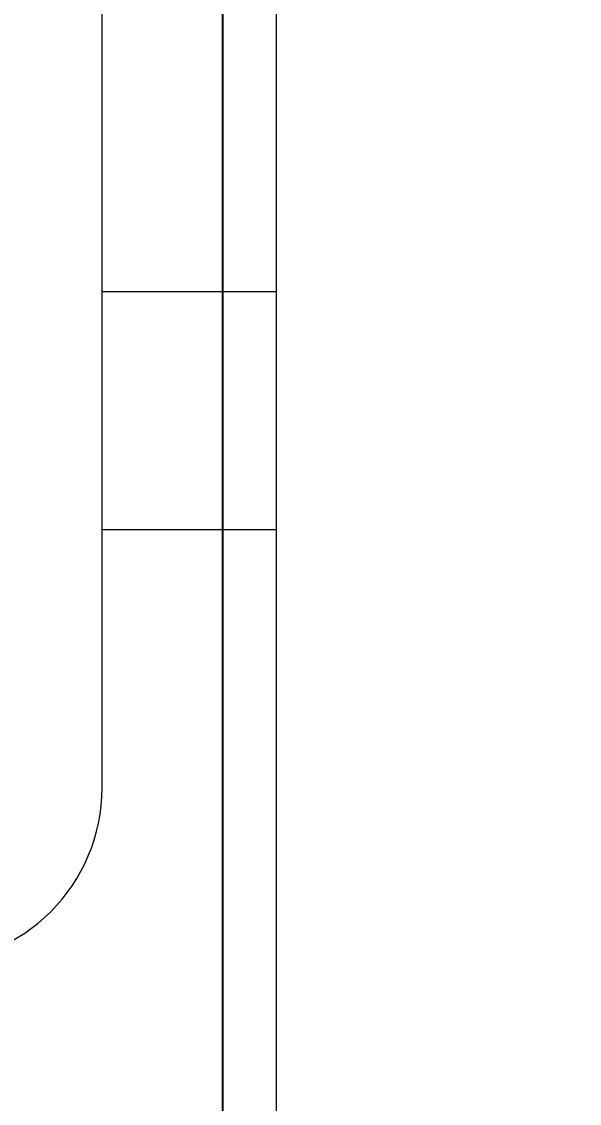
# Model space of a CAD drawing. Extents: x -12260 to 57327, y -29287 to 19916.
# Drawn here: x 10853.5 to 10915.9, y -3206.8 to -3085.7 of the extents above; entities that cross this region are included whole.
import ezdxf
from ezdxf import colors
from ezdxf.entities.mleader import LeaderData, LeaderLine
from ezdxf.math import Vec2, Vec3

# ---------------------------------------------------------------- set-up
doc = ezdxf.new("R2010")
doc.units = 0
doc.header["$LTSCALE"] = 0.25
doc.linetypes.add('DASHDOT', pattern=[25.4, 12.7, -6.35, 0, -6.35])
doc.layers.add('01-First Floor$0$FALSE CEILING', color=251, linetype='Continuous')
for name, color, linetype, lineweight in [('01-First Floor$0$LOADING', 253, 'Continuous', 5), ('01-First Floor$0$NEW Wall', 166, 'Continuous', 5), ('E-LITE-CLNG-CNDT', 6, 'DASHDOT', 35), ('T-DATA-TEXT', 2, 'Continuous', 25)]:
    doc.layers.add(name, color=color, linetype=linetype, lineweight=lineweight)
doc.styles.add('DC_Elc_Romans', font='elc_romans.shx', dxfattribs={"width": 0.7})

# ---------------------------------------------------------------- blocks, each defined once
blk = doc.blocks.new('*X143')
at = {"color": 0}
for p, q in [((5, 3), (5, 3)), ((5, 3), (5, 3)), ((5, 3), (5, 3)), ((5, 3), (5, 3)), ((5, 3), (5, 3)), ((5, 3), (5, 3)), ((5, 3), (5, 3)), ((5, 3), (5, 3)), ((5, 3), (5, 3)), ((5, 3), (5, 3)), ((5, 3), (5, 3)), ((5, 3), (5, 3)), ((5, 3), (5, 3)), ((5, 3), (5, 3)), ((5, 3), (5, 3)), ((5, 3), (5, 3)), ((5, 3), (5, 3)), ((5, 3), (5, 3)), ((5, 3), (5, 3)), ((5, 3), (5, 3)), ((5, 3), (5, 3)), ((5, 3), (5, 3)), ((5, 3), (5, 3)), ((5, 3), (5, 3)), ((5, 3), (5, 3)), ((5, 3), (5, 3)), ((5, 3), (5, 3)), ((5, 3), (5, 3)), ((5, 3), (5, 3)), ((5, 3), (5, 3)), ((5, 3), (5, 3)), ((5, 3), (5, 3)), ((5, 3), (5, 3)), ((5, 3), (5, 3)), ((5, 3), (5, 3)), ((5, 3), (5, 3)), ((5, 3), (5, 3)), ((5, 3), (5, 3)), ((5, 3), (5, 3)), ((5, 3), (5, 3)), ((5, 3), (5, 3)), ((5, 3), (5, 3)), ((5, 3), (5, 3)), ((5, 3), (5, 3)), ((5, 3), (5, 3)), ((5, 3), (5, 3)), ((5, 3), (5, 3)), ((5, 3), (5, 3)), ((5, 3), (5, 3)), ((5, 3), (5, 3)), ((5, 3), (5, 3)), ((5, 3), (5, 3)), ((5, 3), (5, 3)), ((5, 3), (5, 3)), ((5, 3), (5, 3)), ((5, 3), (5, 3)), ((5, 3), (5, 3)), ((5, 3), (5, 3)), ((5, 3), (5, 3)), ((5, 3), (5, 3)), ((5, 3), (5, 3)), ((5, 3), (5, 3)), ((5, 3), (5, 3)), ((5, 3), (5, 3)), ((5, 3), (5, 3)), ((5, 3), (5, 3)), ((6, 3), (5, 3)), ((5, 3), (5, 3)), ((6, 3), (5, 3)), ((5, 3), (5, 3)), ((6, 3), (5, 3)), ((5, 3), (5, 3)), ((6, 3), (5, 3)), ((5, 3), (5, 3)), ((5, 3), (5, 3)), ((5, 3), (5, 3)), ((5, 3), (5, 3)), ((5, 3), (5, 3)), ((5, 3), (5, 3)), ((5, 3), (5, 3)), ((5, 3), (5, 3)), ((5, 3), (5, 3)), ((5, 3), (5, 3)), ((5, 3), (5, 3)), ((5, 3), (5, 3)), ((5, 3), (5, 3)), ((5, 3), (5, 3)), ((5, 3), (5, 3)), ((5, 3), (5, 3)), ((5, 3), (5, 3)), ((5, 3), (5, 3)), ((5, 3), (5, 3)), ((5, 3), (5, 3)), ((5, 3), (5, 3)), ((5, 3), (5, 3)), ((5, 3), (5, 3)), ((6, 3), (6, 3)), ((6, 3), (6, 3)), ((6, 3), (6, 3)), ((6, 3), (6, 3)), ((6, 3), (6, 3)), ((6, 3), (6, 3)), ((6, 3), (6, 3)), ((6, 3), (6, 3)), ((6, 3), (6, 3)), ((6, 3), (6, 3)), ((6, 3), (6, 3)), ((6, 3), (6, 3)), ((6, 3), (6, 3)), ((6, 3), (6, 3)), ((6, 3), (6, 3)), ((6, 3), (6, 3)), ((6, 3), (6, 3)), ((6, 3), (6, 3)), ((6, 3), (6, 3)), ((6, 3), (6, 3)), ((6, 3), (6, 3)), ((6, 3), (6, 3)), ((6, 3), (6, 3)), ((6, 3), (6, 3)), ((6, 3), (6, 3)), ((6, 3), (6, 3)), ((6, 3), (6, 3)), ((6, 3), (6, 3)), ((6, 3), (6, 3)), ((6, 3), (6, 3)), ((6, 3), (6, 3)), ((6, 3), (6, 3)), ((6, 3), (6, 3)), ((6, 3), (6, 3)), ((6, 3), (6, 3)), ((6, 3), (6, 3)), ((6, 3), (6, 3)), ((6, 3), (6, 3)), ((6, 3), (6, 3)), ((6, 3), (6, 3)), ((6, 3), (6, 3)), ((6, 3), (6, 3)), ((6, 3), (6, 3)), ((6, 3), (6, 3)), ((6, 3), (6, 3)), ((6, 3), (6, 3)), ((6, 3), (6, 3)), ((6, 3), (6, 3)), ((6, 3), (6, 3)), ((6, 3), (6, 3)), ((6, 3), (6, 3)), ((6, 3), (6, 3)), ((6, 3), (6, 3)), ((6, 3), (6, 3)), ((6, 3), (6, 3)), ((6, 3), (6, 3)), ((6, 3), (6, 3)), ((6, 3), (6, 3)), ((6, 3), (6, 3)), ((6, 3), (6, 3)), ((6, 3), (6, 3)), ((6, 3), (6, 3)), ((6, 3), (6, 3)), ((6, 3), (6, 3)), ((6, 3), (6, 3)), ((6, 3), (6, 3)), ((6, 3), (6, 3)), ((6, 3), (6, 3)), ((6, 3), (6, 3)), ((6, 3), (6, 3)), ((6, 3), (6, 3)), ((6, 3), (6, 3)), ((6, 3), (6, 3)), ((6, 3), (6, 3)), ((6, 3), (6, 3)), ((6, 3), (6, 3)), ((6, 3), (6, 3)), ((6, 3), (6, 3)), ((6, 3), (6, 3)), ((6, 3), (6, 3)), ((6, 3), (6, 3)), ((6, 3), (6, 3)), ((6, 3), (6, 3)), ((6, 3), (6, 3)), ((6, 3), (6, 3)), ((6, 3), (6, 3)), ((6, 3), (6, 3)), ((6, 3), (6, 3)), ((6, 3), (6, 3)), ((6, 3), (6, 3)), ((6, 3), (6, 3)), ((6, 3), (6, 3)), ((6, 3), (6, 3)), ((6, 3), (6, 3)), ((6, 3), (6, 3)), ((6, 3), (6, 3)), ((6, 3), (6, 3)), ((6, 3), (6, 3)), ((6, 3), (6, 3)), ((6, 3), (6, 3)), ((6, 3), (6, 3)), ((6, 3), (6, 3)), ((6, 3), (6, 3)), ((6, 3), (6, 3)), ((6, 3), (6, 3)), ((6, 3), (6, 3)), ((6, 3), (6, 3)), ((6, 3), (6, 3)), ((6, 3), (6, 3)), ((6, 3), (6, 3)), ((6, 3), (6, 3)), ((6, 3), (6, 3)), ((6, 3), (6, 3)), ((6, 3), (6, 3)), ((6, 3), (6, 3)), ((6, 3), (6, 3)), ((6, 3), (6, 3)), ((6, 3), (6, 3)), ((6, 3), (6, 3)), ((6, 3), (6, 3)), ((6, 3), (6, 3)), ((6, 3), (6, 3)), ((6, 3), (6, 3)), ((6, 3), (6, 3)), ((6, 3), (6, 3)), ((6, 3), (6, 3)), ((6, 3), (6, 3)), ((6, 3), (6, 3)), ((6, 3), (6, 3)), ((6, 3), (6, 3)), ((6, 3), (6, 3)), ((6, 3), (6, 3)), ((6, 3), (6, 3)), ((6, 3), (6, 3)), ((6, 3), (6, 3)), ((6, 3), (6, 3)), ((6, 3), (6, 3)), ((6, 3), (6, 3)), ((6, 3), (6, 3)), ((6, 3), (6, 3)), ((6, 3), (6, 3)), ((6, 3), (6, 3)), ((6, 3), (6, 3)), ((6, 3), (6, 3)), ((6, 3), (6, 3)), ((6, 3), (6, 3)), ((6, 3), (6, 3)), ((6, 3), (6, 3)), ((6, 3), (6, 3)), ((6, 3), (6, 3)), ((6, 3), (6, 3)), ((6, 3), (6, 3)), ((6, 3), (6, 3)), ((6, 3), (6, 3)), ((6, 3), (6, 3)), ((6, 3), (6, 3)), ((6, 3), (6, 3)), ((6, 3), (6, 3)), ((6, 3), (6, 3)), ((6, 3), (6, 3)), ((6, 3), (6, 3)), ((6, 3), (6, 3)), ((6, 3), (6, 3)), ((6, 3), (6, 3)), ((6, 3), (6, 3)), ((6, 3), (6, 3)), ((6, 3), (6, 3)), ((6, 3), (6, 3)), ((6, 3), (6, 3)), ((6, 3), (6, 3)), ((6, 3), (6, 3)), ((6, 3), (6, 3)), ((6, 3), (6, 3)), ((6, 3), (6, 3)), ((6, 3), (6, 3)), ((6, 3), (6, 3)), ((6, 3), (6, 3)), ((6, 3), (6, 3)), ((6, 3), (6, 3)), ((6, 3), (6, 3)), ((6, 3), (6, 3)), ((6, 3), (6, 3)), ((6, 3), (6, 3)), ((6, 3), (6, 3)), ((6, 3), (6, 3)), ((6, 3), (6, 3)), ((6, 3), (6, 3)), ((6, 3), (6, 3)), ((6, 3), (6, 3)), ((6, 3), (6, 3)), ((6, 3), (6, 3)), ((6, 3), (6, 3)), ((6, 3), (6, 3)), ((6, 3), (6, 3)), ((6, 3), (6, 3)), ((6, 3), (6, 3)), ((6, 3), (6, 3)), ((6, 3), (6, 3)), ((6, 3), (6, 3)), ((6, 3), (6, 3)), ((6, 3), (6, 3)), ((6, 3), (6, 3)), ((6, 3), (6, 3)), ((6, 3), (6, 3)), ((6, 3), (5, 3)), ((6, 3), (5, 3)), ((6, 3), (5, 3)), ((6, 3), (5, 3)), ((6, 3), (5, 3)), ((6, 3), (6, 3)), ((6, 3), (6, 3)), ((6, 3), (6, 3)), ((6, 3), (6, 3)), ((6, 3), (6, 3)), ((6, 3), (6, 3)), ((6, 3), (6, 3)), ((6, 3), (6, 3)), ((6, 3), (6, 3)), ((6, 3), (6, 3)), ((6, 3), (6, 3)), ((6, 3), (6, 3)), ((6, 3), (6, 3)), ((6, 3), (6, 3)), ((6, 3), (6, 3)), ((6, 3), (6, 3)), ((6, 3), (6, 3)), ((6, 3), (6, 3)), ((6, 3), (6, 3)), ((6, 3), (6, 3)), ((6, 3), (6, 3)), ((6, 3), (6, 3)), ((6, 3), (6, 3)), ((6, 3), (6, 3)), ((6, 3), (6, 3)), ((6, 3), (6, 3)), ((6, 3), (6, 3)), ((6, 3), (6, 3)), ((6, 3), (6, 3)), ((6, 3), (6, 3)), ((6, 3), (6, 3)), ((6, 3), (6, 3)), ((6, 3), (6, 3)), ((6, 3), (6, 3)), ((6, 3), (6, 3)), ((6, 3), (6, 3)), ((6, 3), (6, 3)), ((6, 3), (6, 3)), ((6, 3), (6, 3)), ((6, 3), (6, 3)), ((6, 3), (6, 3)), ((6, 3), (6, 3)), ((6, 3), (6, 3)), ((6, 3), (6, 3)), ((6, 3), (6, 3)), ((6, 3), (6, 3)), ((6, 3), (6, 3)), ((6, 3), (6, 3)), ((6, 3), (6, 3)), ((6, 3), (6, 3)), ((6, 3), (6, 3)), ((6, 3), (6, 3)), ((6, 3), (6, 3)), ((6, 3), (6, 3)), ((6, 3), (6, 3)), ((6, 3), (6, 3)), ((6, 3), (6, 3)), ((6, 3), (6, 3)), ((6, 3), (6, 3)), ((6, 3), (6, 3)), ((6, 3), (6, 3)), ((6, 3), (6, 3)), ((6, 3), (6, 3)), ((6, 3), (6, 3)), ((6, 3), (6, 3)), ((6, 3), (6, 3)), ((6, 3), (6, 3)), ((6, 3), (6, 3)), ((6, 3), (6, 3)), ((6, 3), (6, 3)), ((6, 3), (6, 3)), ((6, 3), (6, 3)), ((6, 3), (6, 3)), ((6, 3), (6, 3)), ((6, 3), (6, 3)), ((6, 3), (6, 3)), ((6, 3), (6, 3)), ((6, 3), (6, 3)), ((6, 3), (6, 3)), ((6, 3), (6, 3)), ((6, 3), (6, 3)), ((6, 3), (6, 3)), ((6, 3), (6, 3)), ((6, 3), (6, 3)), ((6, 3), (6, 3)), ((6, 3), (6, 3)), ((6, 3), (6, 3)), ((6, 3), (6, 3)), ((6, 3), (6, 3)), ((6, 3), (6, 3)), ((6, 3), (6, 3)), ((6, 3), (6, 3)), ((6, 3), (6, 3)), ((6, 3), (6, 3)), ((6, 3), (6, 3)), ((6, 3), (6, 3)), ((6, 3), (6, 3)), ((6, 3), (6, 3)), ((6, 3), (6, 3)), ((6, 3), (6, 3)), ((6, 3), (6, 3)), ((6, 3), (6, 3)), ((6, 3), (6, 3)), ((6, 3), (6, 3)), ((6, 3), (6, 3)), ((6, 3), (6, 3)), ((6, 3), (6, 3)), ((6, 3), (6, 3)), ((6, 3), (6, 3)), ((6, 3), (6, 3)), ((6, 3), (6, 3)), ((6, 3), (6, 3)), ((6, 3), (6, 3)), ((6, 3), (6, 3)), ((6, 3), (6, 3)), ((6, 3), (6, 3)), ((6, 3), (6, 3)), ((6, 3), (6, 3)), ((6, 3), (6, 3)), ((6, 3), (6, 3)), ((6, 3), (6, 3)), ((6, 3), (6, 3)), ((6, 3), (6, 3)), ((6, 3), (6, 3)), ((6, 3), (6, 3)), ((6, 3), (6, 3)), ((6, 3), (6, 3)), ((6, 3), (6, 3)), ((6, 3), (6, 3)), ((6, 3), (6, 3)), ((6, 3), (6, 3)), ((6, 3), (6, 3)), ((6, 3), (6, 3)), ((6, 3), (6, 3)), ((6, 3), (6, 3)), ((6, 3), (6, 3)), ((6, 3), (6, 3)), ((6, 3), (6, 3)), ((6, 3), (6, 3)), ((6, 3), (6, 3)), ((6, 3), (6, 3)), ((6, 3), (6, 3)), ((6, 3), (6, 3)), ((6, 3), (6, 3)), ((6, 3), (6, 3)), ((6, 3), (6, 3)), ((6, 3), (6, 3)), ((6, 3), (6, 3)), ((6, 3), (6, 3)), ((6, 3), (6, 3)), ((6, 3), (6, 3)), ((6, 3), (6, 3)), ((6, 3), (6, 3)), ((6, 3), (6, 3)), ((6, 3), (6, 3)), ((6, 3), (6, 3)), ((6, 3), (6, 3)), ((6, 3), (6, 3)), ((6, 3), (6, 3)), ((6, 3), (6, 3)), ((6, 3), (6, 3)), ((6, 3), (6, 3)), ((6, 3), (6, 3)), ((6, 3), (6, 3)), ((6, 3), (6, 3)), ((6, 3), (6, 3)), ((6, 3), (6, 3)), ((6, 3), (6, 3)), ((6, 3), (6, 3)), ((6, 3), (6, 3)), ((6, 3), (6, 3)), ((6, 3), (6, 3)), ((6, 3), (6, 3)), ((6, 3), (6, 3)), ((6, 3), (6, 3)), ((6, 3), (6, 3)), ((6, 3), (6, 3)), ((6, 3), (6, 3)), ((6, 3), (6, 3)), ((6, 3), (6, 3)), ((6, 3), (6, 3)), ((6, 3), (6, 3)), ((6, 3), (6, 3)), ((6, 3), (6, 3)), ((6, 3), (6, 3)), ((6, 3), (6, 3)), ((6, 3), (6, 3)), ((6, 3), (6, 3)), ((6, 3), (6, 3)), ((6, 3), (6, 3)), ((6, 3), (6, 3)), ((6, 3), (6, 3)), ((6, 3), (6, 3)), ((6, 3), (6, 3)), ((6, 3), (6, 3)), ((6, 3), (6, 3)), ((6, 3), (6, 3)), ((6, 3), (6, 3)), ((6, 3), (6, 3)), ((6, 3), (6, 3)), ((6, 3), (6, 3)), ((6, 3), (6, 3)), ((6, 3), (6, 3)), ((6, 3), (6, 3)), ((6, 3), (6, 3)), ((6, 3), (6, 3)), ((6, 3), (6, 3)), ((6, 3), (6, 3)), ((6, 3), (6, 3)), ((6, 3), (6, 3)), ((6, 3), (6, 3)), ((6, 3), (6, 3)), ((6, 3), (6, 3)), ((6, 3), (6, 3)), ((6, 3), (6, 3)), ((6, 3), (6, 3)), ((6, 3), (6, 3)), ((6, 3), (6, 3)), ((6, 3), (6, 3)), ((6, 3), (6, 3)), ((6, 3), (6, 3)), ((6, 3), (6, 3)), ((6, 3), (6, 3)), ((6, 3), (6, 3)), ((6, 3), (6, 3)), ((6, 3), (6, 3)), ((6, 3), (6, 3)), ((6, 3), (6, 3)), ((6, 3), (6, 3)), ((6, 3), (6, 3)), ((6, 3), (6, 3)), ((6, 3), (6, 3)), ((6, 3), (6, 3)), ((6, 3), (6, 3)), ((6, 3), (6, 3)), ((6, 3), (6, 3)), ((6, 3), (6, 3)), ((6, 3), (6, 3)), ((6, 3), (6, 3)), ((6, 3), (6, 3)), ((6, 3), (6, 3)), ((6, 3), (6, 3)), ((6, 3), (6, 3)), ((6, 3), (6, 3)), ((6, 3), (6, 3)), ((6, 3), (6, 3)), ((6, 3), (6, 3)), ((6, 3), (6, 3)), ((6, 3), (6, 3)), ((6, 3), (6, 3)), ((6, 3), (6, 3)), ((6, 3), (6, 3)), ((6, 3), (6, 3)), ((6, 3), (6, 3)), ((6, 3), (6, 3)), ((6, 3), (6, 3)), ((6, 3), (6, 3)), ((6, 3), (6, 3)), ((6, 3), (6, 3)), ((6, 3), (6, 3)), ((6, 3), (6, 3)), ((6, 3), (6, 3)), ((6, 3), (6, 3)), ((6, 3), (6, 3)), ((6, 3), (6, 3)), ((6, 3), (6, 3)), ((6, 3), (6, 3)), ((6, 3), (6, 3)), ((6, 3), (6, 3)), ((6, 3), (6, 3)), ((6, 3), (6, 3)), ((6, 3), (6, 3)), ((6, 3), (6, 3)), ((6, 3), (6, 3)), ((6, 3), (6, 3)), ((6, 3), (6, 3)), ((6, 3), (6, 3)), ((6, 3), (6, 3)), ((6, 3), (6, 3)), ((6, 3), (6, 3)), ((6, 3), (6, 3)), ((6, 3), (6, 3)), ((6, 3), (6, 3)), ((6, 3), (6, 3)), ((6, 3), (6, 3)), ((6, 3), (6, 3)), ((6, 3), (6, 3)), ((6, 3), (6, 3)), ((6, 3), (6, 3)), ((6, 3), (6, 3)), ((6, 3), (6, 3)), ((6, 3), (6, 3)), ((6, 3), (6, 3)), ((6, 3), (6, 3)), ((6, 3), (6, 3)), ((6, 3), (6, 3)), ((6, 3), (6, 3)), ((6, 3), (6, 3)), ((6, 3), (6, 3)), ((6, 3), (6, 3)), ((6, 3), (6, 3)), ((6, 3), (6, 3)), ((6, 3), (6, 3)), ((6, 3), (6, 3)), ((6, 3), (6, 3)), ((6, 3), (6, 3)), ((6, 3), (6, 3)), ((6, 3), (6, 3)), ((6, 3), (6, 3)), ((6, 3), (6, 3)), ((6, 3), (6, 3)), ((6, 3), (6, 3)), ((6, 3), (6, 3)), ((6, 3), (6, 3)), ((6, 3), (6, 3)), ((6, 3), (6, 3)), ((6, 3), (6, 3))]:
    blk.add_line(p, q, dxfattribs=at)
blk = doc.blocks.new('*X144')
at = {"color": 0}
for p, q in [((13, 1), (13, 1)), ((13, 1), (13, 1)), ((13, 1), (13, 1)), ((13, 1), (13, 1)), ((13, 1), (13, 1)), ((13, 1), (13, 1)), ((13, 1), (13, 1)), ((13, 1), (13, 1)), ((13, 1), (13, 1)), ((13, 1), (13, 1)), ((13, 1), (13, 1)), ((13, 1), (13, 1)), ((13, 1), (13, 1)), ((13, 1), (13, 1)), ((13, 1), (13, 1)), ((13, 1), (14, 1)), ((13, 1), (14, 1)), ((13, 1), (14, 1)), ((13, 1), (13, 1)), ((13, 1), (13, 1)), ((13, 1), (13, 1)), ((13, 1), (13, 1)), ((13, 1), (13, 1)), ((13, 1), (13, 1)), ((13, 1), (13, 1)), ((13, 1), (13, 1)), ((13, 1), (13, 1)), ((13, 1), (13, 1)), ((13, 1), (13, 1)), ((13, 1), (13, 1)), ((13, 1), (13, 1)), ((13, 1), (13, 1)), ((13, 1), (13, 1)), ((13, 1), (13, 1)), ((13, 1), (13, 1)), ((13, 1), (13, 1)), ((13, 1), (13, 1)), ((13, 1), (13, 1)), ((13, 1), (13, 1)), ((13, 1), (13, 1)), ((13, 1), (13, 1)), ((13, 1), (13, 1)), ((13, 1), (13, 1)), ((13, 1), (13, 1)), ((13, 1), (13, 1)), ((13, 1), (13, 1)), ((13, 1), (13, 1)), ((13, 1), (13, 1)), ((13, 1), (13, 1)), ((13, 1), (13, 1)), ((13, 1), (13, 1)), ((13, 1), (13, 1)), ((13, 1), (13, 1)), ((13, 1), (13, 1)), ((13, 1), (13, 1)), ((13, 1), (13, 1)), ((13, 1), (13, 1)), ((13, 1), (13, 1)), ((13, 1), (13, 1)), ((13, 1), (13, 1)), ((13, 1), (13, 1)), ((13, 1), (13, 1)), ((13, 1), (13, 1)), ((13, 1), (13, 1)), ((13, 1), (13, 1)), ((13, 1), (13, 1)), ((13, 1), (13, 1)), ((13, 1), (13, 1)), ((13, 1), (13, 1)), ((13, 1), (13, 1)), ((13, 1), (13, 1)), ((13, 1), (13, 1)), ((13, 1), (13, 1)), ((13, 1), (13, 1)), ((13, 1), (13, 1)), ((13, 1), (13, 1)), ((13, 1), (13, 1)), ((13, 1), (13, 1)), ((13, 1), (13, 1)), ((13, 1), (13, 1)), ((13, 1), (13, 1)), ((13, 1), (13, 1)), ((13, 1), (13, 1)), ((13, 1), (13, 1)), ((13, 1), (13, 1)), ((13, 1), (13, 1)), ((13, 1), (13, 1)), ((13, 1), (13, 1)), ((13, 1), (13, 1)), ((13, 1), (13, 1)), ((13, 1), (13, 1)), ((13, 1), (13, 1)), ((13, 1), (13, 1)), ((13, 1), (13, 1)), ((13, 1), (13, 1)), ((13, 1), (13, 1)), ((13, 1), (13, 1)), ((13, 1), (13, 1)), ((13, 1), (13, 1)), ((13, 1), (13, 1)), ((13, 1), (13, 1)), ((13, 1), (13, 1)), ((13, 1), (13, 1)), ((13, 1), (13, 1)), ((13, 1), (13, 1)), ((13, 1), (13, 1)), ((13, 1), (13, 1)), ((13, 1), (13, 1)), ((13, 1), (13, 1)), ((13, 1), (13, 1)), ((13, 1), (13, 1)), ((13, 1), (13, 1)), ((13, 1), (13, 1)), ((13, 1), (13, 1)), ((13, 1), (13, 1)), ((13, 1), (13, 1)), ((13, 1), (13, 1)), ((13, 1), (13, 1)), ((13, 1), (13, 1)), ((13, 1), (13, 1)), ((13, 1), (13, 1)), ((13, 1), (13, 1)), ((13, 1), (13, 1)), ((13, 1), (14, 1)), ((13, 0), (13, 0)), ((13, 0), (13, 0)), ((13, 0), (13, 0)), ((13, 0), (13, 0)), ((13, 0), (13, 0)), ((13, 0), (13, 0)), ((13, 0), (13, 0)), ((13, 0), (13, 0)), ((13, 0), (13, 0)), ((13, 0), (13, 0)), ((13, 0), (13, 0)), ((13, 0), (13, 0)), ((13, 0), (13, 0)), ((13, 0), (13, 0)), ((13, 0), (13, 0)), ((13, 0), (13, 0)), ((13, 0), (13, 0)), ((13, 0), (13, 0)), ((13, 0), (13, 0)), ((13, 0), (13, 0)), ((13, 0), (13, 0)), ((13, 0), (13, 0)), ((13, 0), (13, 0)), ((13, 0), (13, 0)), ((13, 0), (13, 0)), ((13, 0), (13, 0)), ((13, 0), (13, 0)), ((13, 0), (13, 0)), ((13, 0), (13, 0)), ((13, 0), (13, 0)), ((13, 0), (13, 0)), ((13, 0), (13, 0)), ((13, 0), (13, 0)), ((13, 0), (13, 0)), ((13, 0), (13, 0)), ((13, 0), (13, 0)), ((13, 0), (13, 0)), ((13, 0), (13, 0)), ((13, 0), (13, 0)), ((13, 0), (13, 0)), ((13, 0), (13, 0)), ((13, 0), (13, 0)), ((13, 0), (13, 0)), ((13, 0), (13, 0)), ((13, 0), (13, 0)), ((13, 0), (13, 0)), ((13, 0), (13, 0)), ((13, 0), (13, 0)), ((13, 0), (14, 0)), ((13, 0), (14, 0)), ((13, 0), (13, 0)), ((13, 0), (14, 0)), ((14, 1), (14, 1)), ((14, 1), (14, 1)), ((14, 1), (14, 1)), ((14, 1), (14, 1)), ((14, 1), (14, 1)), ((14, 1), (14, 1)), ((14, 1), (14, 1)), ((14, 1), (14, 1)), ((14, 1), (14, 1)), ((14, 1), (14, 1)), ((14, 1), (14, 1)), ((14, 1), (14, 1)), ((14, 1), (14, 1)), ((14, 1), (14, 1)), ((14, 1), (14, 1)), ((14, 1), (14, 1)), ((14, 1), (14, 1)), ((14, 1), (14, 1)), ((14, 1), (14, 1)), ((14, 1), (14, 1)), ((14, 1), (14, 1)), ((14, 1), (14, 1)), ((14, 1), (14, 1)), ((14, 1), (14, 1)), ((14, 1), (14, 1)), ((14, 1), (14, 1)), ((14, 1), (14, 1)), ((14, 1), (14, 1)), ((14, 1), (14, 1)), ((14, 1), (14, 1)), ((14, 1), (14, 1)), ((14, 1), (14, 1)), ((14, 1), (14, 1)), ((14, 1), (14, 1)), ((14, 1), (14, 1)), ((14, 1), (14, 1)), ((14, 1), (14, 1)), ((14, 1), (14, 1)), ((14, 1), (14, 1)), ((14, 1), (14, 1)), ((14, 1), (14, 1)), ((14, 1), (14, 1)), ((14, 1), (14, 1)), ((14, 1), (14, 1)), ((14, 1), (14, 1)), ((14, 1), (14, 1)), ((14, 1), (14, 1)), ((14, 1), (14, 1)), ((14, 1), (14, 1)), ((14, 1), (14, 1)), ((14, 1), (14, 1)), ((14, 1), (14, 1)), ((14, 1), (14, 1)), ((14, 1), (14, 1)), ((14, 1), (14, 1)), ((14, 1), (14, 1)), ((14, 1), (14, 1)), ((14, 1), (14, 1)), ((14, 1), (14, 1)), ((14, 1), (14, 1)), ((14, 1), (14, 1)), ((14, 1), (14, 1)), ((14, 1), (14, 1)), ((14, 1), (14, 1)), ((14, 1), (14, 1)), ((14, 1), (14, 1)), ((14, 1), (14, 1)), ((14, 1), (14, 1)), ((14, 1), (14, 1)), ((14, 1), (14, 1)), ((14, 1), (14, 1)), ((14, 1), (14, 1)), ((14, 1), (14, 1)), ((14, 1), (14, 1)), ((14, 1), (14, 1)), ((14, 1), (14, 1)), ((14, 1), (14, 1)), ((14, 1), (14, 1)), ((14, 1), (14, 1)), ((14, 1), (14, 1)), ((14, 1), (14, 1)), ((14, 1), (14, 1)), ((14, 1), (14, 1)), ((14, 1), (14, 1)), ((14, 1), (14, 1)), ((14, 1), (14, 1)), ((14, 1), (14, 1)), ((14, 1), (14, 1)), ((14, 1), (14, 1)), ((14, 1), (14, 1)), ((14, 1), (14, 1)), ((14, 1), (14, 1)), ((14, 1), (14, 1)), ((14, 1), (14, 1)), ((14, 0), (14, 0)), ((14, 0), (14, 0)), ((14, 0), (14, 0)), ((14, 0), (14, 0)), ((14, 0), (14, 0)), ((14, 0), (14, 0)), ((14, 0), (14, 0)), ((14, 0), (14, 0)), ((14, 0), (14, 0)), ((14, 0), (14, 0)), ((14, 0), (14, 0)), ((14, 0), (14, 0)), ((14, 0), (14, 0)), ((14, 0), (14, 0)), ((14, 0), (14, 0)), ((14, 0), (14, 0)), ((14, 0), (14, 0)), ((14, 0), (14, 0)), ((14, 0), (14, 0)), ((14, 0), (14, 0)), ((14, 0), (14, 0)), ((14, 0), (14, 0)), ((14, 0), (14, 0)), ((14, 0), (14, 0)), ((14, 0), (14, 0)), ((14, 0), (14, 0)), ((14, 0), (14, 0)), ((14, 0), (14, 0)), ((14, 0), (14, 0)), ((14, 0), (14, 0)), ((14, 0), (14, 0)), ((14, 0), (14, 0)), ((14, 0), (14, 0)), ((14, 0), (14, 0)), ((14, 0), (14, 0)), ((14, 0), (14, 0)), ((14, 0), (14, 0)), ((14, 0), (14, 0)), ((14, 0), (14, 0)), ((14, 0), (14, 0)), ((14, 0), (14, 0)), ((14, 0), (14, 0)), ((14, 0), (14, 0)), ((14, 0), (14, 0)), ((14, 0), (14, 0)), ((14, 0), (14, 0)), ((14, 0), (14, 0)), ((14, 0), (14, 0)), ((13, 0), (13, 0)), ((13, 0), (14, 0)), ((13, 0), (13, 0)), ((13, 0), (14, 0)), ((13, 0), (13, 0)), ((13, 0), (14, 0)), ((13, 0), (13, 0)), ((13, 0), (13, 0)), ((13, 0), (13, 0)), ((13, 0), (13, 0)), ((13, 0), (14, 0)), ((13, 0), (13, 0)), ((13, 0), (14, 0)), ((13, 0), (13, 0)), ((13, 0), (14, 0)), ((13, 0), (13, 0)), ((13, 0), (14, 0)), ((13, 0), (13, 0)), ((13, 0), (14, 0)), ((13, 0), (13, 0)), ((13, 0), (14, 0)), ((13, 0), (13, 0)), ((13, 0), (14, 0)), ((13, 0), (13, 0)), ((13, 0), (13, 0)), ((13, 0), (13, 0)), ((13, 0), (14, 0)), ((13, 0), (13, 0)), ((13, 0), (14, 0)), ((13, 0), (13, 0)), ((13, 0), (14, 0)), ((13, 0), (13, 0)), ((13, 0), (14, 0)), ((13, 0), (13, 0)), ((13, 0), (13, 0)), ((13, 0), (13, 0)), ((13, 0), (13, 0)), ((13, 0), (13, 0)), ((13, 0), (13, 0)), ((13, 0), (13, 0)), ((13, 0), (13, 0)), ((13, 0), (13, 0)), ((13, 0), (13, 0)), ((13, 0), (13, 0)), ((13, 0), (13, 0)), ((13, 0), (13, 0)), ((13, 0), (13, 0)), ((13, 0), (13, 0)), ((13, 0), (13, 0)), ((13, 0), (13, 0)), ((13, 0), (13, 0)), ((13, 0), (13, 0)), ((13, 0), (13, 0)), ((13, 0), (13, 0)), ((13, 0), (13, 0)), ((13, 0), (13, 0)), ((13, 0), (13, 0)), ((13, 0), (13, 0)), ((13, 0), (13, 0)), ((13, 0), (13, 0)), ((13, 0), (13, 0)), ((13, 0), (13, 0)), ((13, 0), (13, 0)), ((13, 0), (13, 0)), ((13, -1), (13, -1)), ((13, -1), (13, -1)), ((13, -1), (13, -1)), ((13, -1), (13, -1)), ((13, -1), (13, -1)), ((13, -1), (14, -1)), ((13, -1), (13, -1)), ((14, 0), (14, 0)), ((14, 0), (14, 0)), ((14, 0), (14, 0)), ((14, 0), (14, 0)), ((14, 0), (14, 0)), ((14, 0), (14, 0)), ((14, 0), (14, 0)), ((14, 0), (14, 0)), ((14, 0), (14, 0)), ((14, 0), (14, 0)), ((14, 0), (14, 0)), ((14, 0), (14, 0)), ((14, 0), (14, 0)), ((14, 0), (14, 0)), ((14, 0), (14, 0)), ((13, 0), (14, 0)), ((14, 0), (14, 0)), ((14, 0), (14, 0)), ((14, 0), (14, 0)), ((14, 0), (14, 0)), ((14, 0), (14, 0)), ((14, 0), (14, 0)), ((14, 0), (14, 0)), ((14, 0), (14, 0)), ((14, 0), (14, 0)), ((14, 0), (14, 0)), ((14, 0), (14, 0)), ((14, 0), (14, 0)), ((14, 0), (14, 0)), ((14, 0), (14, 0)), ((14, 0), (14, 0)), ((14, 0), (14, 0)), ((14, 0), (14, 0)), ((14, 0), (14, 0)), ((14, 0), (14, 0)), ((14, 0), (14, 0)), ((14, 0), (14, 0)), ((14, 0), (14, 0)), ((14, 0), (14, 0)), ((14, 0), (14, 0)), ((14, 0), (14, 0)), ((14, 0), (14, 0)), ((14, 0), (14, 0)), ((14, 0), (14, 0)), ((14, 0), (14, 0)), ((14, 0), (14, 0)), ((14, 0), (14, 0)), ((14, 0), (14, 0)), ((14, 0), (14, 0)), ((14, 0), (14, 0)), ((14, -1), (14, -1)), ((14, -1), (14, -1)), ((14, -1), (14, -1)), ((14, -1), (14, -1)), ((14, -1), (14, -1))]:
    blk.add_line(p, q, dxfattribs=at)
blk = doc.blocks.new('01-First Floor$0$GF21018-P')
at = {"color": 0}
for p, q in [((0.22049, 0.47563), (0.22049, 0.0675)), ((0.24001, 0.32259), (0.24001, 0.14)), ((0.22049, 0.29372), (0.24001, 0.29372)), ((0.22049, 0.26708), (0.24001, 0.26708))]:
    blk.add_line(p, q, dxfattribs=at)
for points in [[(0.24001, 0.29372), (0.24001, 0.29372), (0.24001, 0.29372), (0.24001, 0.29372), (0.24001, 0.29372), (0.24001, 0.29372), (0.24001, 0.29372), (0.24001, 0.29372), (0.24001, 0.29372), (0.24001, 0.29372), (0.24001, 0.29372), (0.24001, 0.29372), (0.24001, 0.29372), (0.24001, 0.29372), (0.24001, 0.29372), (0.24001, 0.29372), (0.24001, 0.29372), (0.24001, 0.29372), (0.24001, 0.29372), (0.24001, 0.29372), (0.24001, 0.29372), (0.24001, 0.29372), (0.24001, 0.29372), (0.24001, 0.29372), (0.24001, 0.29372), (0.24001, 0.29372), (0.24001, 0.29372), (0.24001, 0.29372), (0.24001, 0.29372), (0.24001, 0.29372), (0.24001, 0.29372), (0.24001, 0.29372), (0.24001, 0.29372), (0.24001, 0.29372), (0.24001, 0.29372), (0.24001, 0.29372), (0.24001, 0.29372), (0.24001, 0.29372), (0.24001, 0.29372), (0.24001, 0.29372), (0.24001, 0.29372), (0.24001, 0.29372), (0.24001, 0.29372), (0.24001, 0.29372), (0.24001, 0.29372), (0.24001, 0.29372), (0.24001, 0.29372), (0.24001, 0.29372), (0.24001, 0.29372), (0.24001, 0.29372), (0.24001, 0.29372), (0.24001, 0.29372), (0.24001, 0.29372), (0.24001, 0.29372), (0.24001, 0.29372), (0.24001, 0.29372), (0.24001, 0.29372), (0.24001, 0.29372), (0.24001, 0.29372), (0.24001, 0.29372), (0.24001, 0.29372), (0.24001, 0.29372), (0.24001, 0.29372), (0.24001, 0.29372), (0.24001, 0.29372), (0.24001, 0.29372), (0.24001, 0.29372), (0.24001, 0.29372), (0.24001, 0.29372), (0.24001, 0.29372), (0.24001, 0.29372), (0.24001, 0.29372), (0.24001, 0.29372), (0.24001, 0.29372), (0.24001, 0.29372), (0.24001, 0.29372), (0.24001, 0.29372), (0.24001, 0.29372), (0.24001, 0.29372), (0.24001, 0.29372), (0.24001, 0.29372), (0.24001, 0.29372), (0.24001, 0.29372), (0.24001, 0.29372), (0.24001, 0.29372), (0.24001, 0.29372), (0.24001, 0.29372), (0.24001, 0.29372), (0.24001, 0.29372), (0.24001, 0.29372), (0.24001, 0.29372), (0.24001, 0.29372), (0.24001, 0.29372), (0.24001, 0.29372), (0.24001, 0.29372), (0.24001, 0.29372), (0.24001, 0.29372), (0.24001, 0.29372), (0.24001, 0.29372), (0.24001, 0.29372), (0.24001, 0.29372), (0.24001, 0.29372), (0.24001, 0.29372), (0.24001, 0.29372), (0.24001, 0.29372), (0.24001, 0.29372), (0.24001, 0.29372), (0.24001, 0.29372), (0.24001, 0.29372), (0.24001, 0.29372), (0.24001, 0.29372), (0.24001, 0.29372), (0.24001, 0.29372), (0.24001, 0.29372), (0.24001, 0.29372), (0.24001, 0.29372), (0.24001, 0.29372), (0.24001, 0.29372), (0.24001, 0.29372), (0.24001, 0.29372), (0.24001, 0.29372), (0.24001, 0.29372), (0.24001, 0.29372), (0.24001, 0.29372), (0.24001, 0.29372), (0.24001, 0.29372), (0.24001, 0.29372), (0.24001, 0.29372), (0.24001, 0.29372), (0.24001, 0.29372), (0.24001, 0.29372), (0.24001, 0.29372), (0.24001, 0.29372), (0.24001, 0.29372), (0.24001, 0.29372), (0.24001, 0.29372), (0.24001, 0.29372), (0.24001, 0.29372), (0.24001, 0.29372), (0.24001, 0.29372), (0.24001, 0.29372), (0.24001, 0.29372), (0.24001, 0.29372), (0.24001, 0.29372), (0.24001, 0.29372), (0.24001, 0.29372), (0.24001, 0.29372), (0.24001, 0.29372), (0.24001, 0.29372), (0.24001, 0.29372), (0.24001, 0.29372), (0.24001, 0.29372), (0.24001, 0.29372), (0.24001, 0.29372), (0.24001, 0.29372), (0.24001, 0.29372), (0.24001, 0.29372), (0.24001, 0.29372), (0.24001, 0.29372), (0.24001, 0.29372), (0.24001, 0.29372), (0.24001, 0.29372), (0.24001, 0.29372), (0.24001, 0.29372), (0.24001, 0.29372), (0.24001, 0.29372), (0.24001, 0.29372), (0.24001, 0.29372), (0.24001, 0.29372), (0.24001, 0.29372), (0.24001, 0.29372), (0.24001, 0.29372), (0.24001, 0.29372), (0.24001, 0.29372), (0.24001, 0.29372), (0.24001, 0.29372), (0.24001, 0.29372), (0.24001, 0.29372), (0.24001, 0.29372), (0.24001, 0.29372), (0.24001, 0.29372), (0.24001, 0.29372), (0.24001, 0.29372), (0.24001, 0.29372), (0.24001, 0.29372), (0.24001, 0.29372), (0.24001, 0.29372), (0.24001, 0.29372), (0.24001, 0.29372), (0.24001, 0.29372), (0.24001, 0.29372), (0.24001, 0.29372), (0.24001, 0.29372), (0.24001, 0.29372), (0.24001, 0.29372), (0.24001, 0.29372), (0.24001, 0.29372), (0.24001, 0.29372), (0.24001, 0.29372), (0.24001, 0.29372), (0.24001, 0.29372), (0.24001, 0.29372), (0.24001, 0.29372), (0.24001, 0.29372), (0.24001, 0.29372), (0.24001, 0.29372), (0.24001, 0.29372), (0.24001, 0.29372), (0.24001, 0.29372), (0.24001, 0.29372), (0.24001, 0.29372), (0.24001, 0.29372), (0.24001, 0.29372), (0.24001, 0.29372), (0.24001, 0.29372), (0.24001, 0.29372), (0.24001, 0.29372), (0.24001, 0.29372), (0.24001, 0.29372), (0.24001, 0.29372), (0.24001, 0.29372), (0.24001, 0.29372), (0.24001, 0.29372), (0.24001, 0.29372), (0.24001, 0.29372), (0.24001, 0.29372), (0.24001, 0.29372), (0.24001, 0.29372), (0.24001, 0.29372), (0.24001, 0.29372), (0.24001, 0.29372), (0.24001, 0.29372), (0.24001, 0.29372), (0.24001, 0.29372), (0.24001, 0.29372), (0.24001, 0.29372), (0.24001, 0.29372), (0.24001, 0.29372), (0.24001, 0.29372), (0.24001, 0.29372), (0.24001, 0.29372), (0.24001, 0.29372), (0.24001, 0.29372), (0.24001, 0.29372), (0.24001, 0.29372), (0.24001, 0.29372), (0.24001, 0.29372), (0.24001, 0.29372), (0.24001, 0.29372), (0.24001, 0.29372), (0.24001, 0.29372), (0.24001, 0.29372), (0.24001, 0.29372), (0.24001, 0.29372), (0.24001, 0.29372), (0.24001, 0.29372), (0.24001, 0.29372), (0.24001, 0.29372), (0.24001, 0.29372), (0.24001, 0.29372), (0.24001, 0.29372), (0.24001, 0.29372), (0.24001, 0.29372), (0.24001, 0.29372), (0.24001, 0.29372), (0.24001, 0.29372), (0.24001, 0.29372), (0.24001, 0.29372), (0.24001, 0.29372), (0.24001, 0.29372), (0.24001, 0.29372), (0.24001, 0.29372), (0.24001, 0.29372), (0.24001, 0.29372), (0.24001, 0.29372), (0.24001, 0.29372), (0.24001, 0.29372)], [(0.24001, 0.29372), (0.24001, 0.29372), (0.24001, 0.29372), (0.24001, 0.29372), (0.24001, 0.29372), (0.24001, 0.29372), (0.24001, 0.29372), (0.24001, 0.29372), (0.24001, 0.29372), (0.24001, 0.29372), (0.24001, 0.29372), (0.24001, 0.29372), (0.24001, 0.29372), (0.24001, 0.29372), (0.24001, 0.29372), (0.24001, 0.29372), (0.24001, 0.29372), (0.24001, 0.29372), (0.24001, 0.29372), (0.24001, 0.29372), (0.24001, 0.29372), (0.24001, 0.29372), (0.24001, 0.29372), (0.24001, 0.29372), (0.24001, 0.29372), (0.24001, 0.29372), (0.24001, 0.29372), (0.24001, 0.29372), (0.24001, 0.29372), (0.24001, 0.29372), (0.24001, 0.29372), (0.24001, 0.29372), (0.24001, 0.29372), (0.24001, 0.29372), (0.24001, 0.29372), (0.24001, 0.29372), (0.24001, 0.29372), (0.24001, 0.29372), (0.24001, 0.29372), (0.24001, 0.29372), (0.24001, 0.29372), (0.24001, 0.29372), (0.24001, 0.29372), (0.24001, 0.29372), (0.24001, 0.29372), (0.24001, 0.29372), (0.24001, 0.29372), (0.24001, 0.29372), (0.24001, 0.29372), (0.24001, 0.29372), (0.24001, 0.29372), (0.24001, 0.29372), (0.24001, 0.29372), (0.24001, 0.29372), (0.24001, 0.29372), (0.24001, 0.29372), (0.24001, 0.29372), (0.24001, 0.29372), (0.24001, 0.29372), (0.24001, 0.29372), (0.24001, 0.29372), (0.24001, 0.29372), (0.24001, 0.29372), (0.24001, 0.29372), (0.24001, 0.29372), (0.24001, 0.29372), (0.24001, 0.29372), (0.24001, 0.29372), (0.24001, 0.29372), (0.24001, 0.29372), (0.24001, 0.29372), (0.24001, 0.29372), (0.24001, 0.29372), (0.24001, 0.29372), (0.24001, 0.29372), (0.24001, 0.29372), (0.24001, 0.29372), (0.24001, 0.29372), (0.24001, 0.29372), (0.24001, 0.29372), (0.24001, 0.29372), (0.24001, 0.29372), (0.24001, 0.29372), (0.24001, 0.29372), (0.24001, 0.29372), (0.24001, 0.29372), (0.24001, 0.29372), (0.24001, 0.29372), (0.24001, 0.29372), (0.24001, 0.29372), (0.24001, 0.29372), (0.24001, 0.29372), (0.24001, 0.29372), (0.24001, 0.29372), (0.24001, 0.29372), (0.24001, 0.29372), (0.24001, 0.29372), (0.24001, 0.29372), (0.24001, 0.29372), (0.24001, 0.29372), (0.24001, 0.29372), (0.24001, 0.29372), (0.24001, 0.29372), (0.24001, 0.29372), (0.24001, 0.29372), (0.24001, 0.29372), (0.24001, 0.29372), (0.24001, 0.29372), (0.24001, 0.29372), (0.24001, 0.29372), (0.24001, 0.29372), (0.24001, 0.29372), (0.24001, 0.29372), (0.24001, 0.29372), (0.24001, 0.29372), (0.24001, 0.29372), (0.24001, 0.29372), (0.24001, 0.29372), (0.24001, 0.29372), (0.24001, 0.29372), (0.24001, 0.29372), (0.24001, 0.29372), (0.24001, 0.29372), (0.24001, 0.29372), (0.24001, 0.29372), (0.24001, 0.29372), (0.24001, 0.29372), (0.24001, 0.29372), (0.24001, 0.29372), (0.24001, 0.29372), (0.24001, 0.29372), (0.24001, 0.29372), (0.24001, 0.29372), (0.24001, 0.29372), (0.24001, 0.29372), (0.24001, 0.29372), (0.24001, 0.29372), (0.24001, 0.29372), (0.24001, 0.29372), (0.24001, 0.29372), (0.24001, 0.29372), (0.24001, 0.29372), (0.24001, 0.29372), (0.24001, 0.29372), (0.24001, 0.29372), (0.24001, 0.29372), (0.24001, 0.29372), (0.24001, 0.29372), (0.24001, 0.29372), (0.24001, 0.29372), (0.24001, 0.29372), (0.24001, 0.29372), (0.24001, 0.29372), (0.24001, 0.29372), (0.24001, 0.29372), (0.24001, 0.29372), (0.24001, 0.29372), (0.24001, 0.29372), (0.24001, 0.29372), (0.24001, 0.29372), (0.24001, 0.29372), (0.24001, 0.29372), (0.24001, 0.29372), (0.24001, 0.29372), (0.24001, 0.29372), (0.24001, 0.29372), (0.24001, 0.29372), (0.24001, 0.29372), (0.24001, 0.29372), (0.24001, 0.29372), (0.24001, 0.29372), (0.24001, 0.29372), (0.24001, 0.29372), (0.24001, 0.29372), (0.24001, 0.29372), (0.24001, 0.29372), (0.24001, 0.29372), (0.24001, 0.29372), (0.24001, 0.29372), (0.24001, 0.29372), (0.24001, 0.29372), (0.24001, 0.29372), (0.24001, 0.29372), (0.24001, 0.29372), (0.24001, 0.29372), (0.24001, 0.29372), (0.24001, 0.29372), (0.24001, 0.29372), (0.24001, 0.29372), (0.24001, 0.29372), (0.24001, 0.29372), (0.24001, 0.29372), (0.24001, 0.29372), (0.24001, 0.29372), (0.24001, 0.29372), (0.24001, 0.29372), (0.24001, 0.29372), (0.24001, 0.29372), (0.24001, 0.29372), (0.24001, 0.29372), (0.24001, 0.29372), (0.24001, 0.29372), (0.24001, 0.29372), (0.24001, 0.29372), (0.24001, 0.29372), (0.24001, 0.29372), (0.24001, 0.29372), (0.24001, 0.29372), (0.24001, 0.29372), (0.24001, 0.29372), (0.24001, 0.29372), (0.24001, 0.29372), (0.24001, 0.29372), (0.24001, 0.29372), (0.24001, 0.29372), (0.24001, 0.29372), (0.24001, 0.29372), (0.24001, 0.29372), (0.24001, 0.29372)], [(0.24001, 0.29372), (0.24001, 0.29372), (0.24001, 0.29372), (0.24001, 0.29372), (0.24001, 0.29372), (0.24001, 0.29372), (0.24001, 0.29372), (0.24001, 0.29372), (0.24001, 0.29372), (0.24001, 0.29372), (0.24001, 0.29372), (0.24001, 0.29372), (0.24001, 0.29372), (0.24001, 0.29372), (0.24001, 0.29372), (0.24001, 0.29372), (0.24001, 0.29372), (0.24001, 0.29372), (0.24001, 0.29372), (0.24001, 0.29372), (0.24001, 0.29372), (0.24001, 0.29372), (0.24001, 0.29372), (0.24001, 0.29372), (0.24001, 0.29372), (0.24001, 0.29372), (0.24001, 0.29372), (0.24001, 0.29372), (0.24001, 0.29372), (0.24001, 0.29372), (0.24001, 0.29372), (0.24001, 0.29372), (0.24001, 0.29372), (0.24001, 0.29372), (0.24001, 0.29372), (0.24001, 0.29372), (0.24001, 0.29372), (0.24001, 0.29372), (0.24001, 0.29372), (0.24001, 0.29372), (0.24001, 0.29372), (0.24001, 0.29372), (0.24001, 0.29372), (0.24001, 0.29372), (0.24001, 0.29372), (0.24001, 0.29372), (0.24001, 0.29372), (0.24001, 0.29372), (0.24001, 0.29372), (0.24001, 0.29372), (0.24001, 0.29372), (0.24001, 0.29372), (0.24001, 0.29372), (0.24001, 0.29372), (0.24001, 0.29372), (0.24001, 0.29372), (0.24001, 0.29372), (0.24001, 0.29372), (0.24001, 0.29372), (0.24001, 0.29372), (0.24001, 0.29372), (0.24001, 0.29372), (0.24001, 0.29372), (0.24001, 0.29372), (0.24001, 0.29372), (0.24001, 0.29372), (0.24001, 0.29372), (0.24001, 0.29372), (0.24001, 0.29372), (0.24001, 0.29372), (0.24001, 0.29372), (0.24001, 0.29372), (0.24001, 0.29372), (0.24001, 0.29372), (0.24001, 0.29372), (0.24001, 0.29372), (0.24001, 0.29372), (0.24001, 0.29372), (0.24001, 0.29372), (0.24001, 0.29372), (0.24001, 0.29372), (0.24001, 0.29372), (0.24001, 0.29372), (0.24001, 0.29372), (0.24001, 0.29372), (0.24001, 0.29372), (0.24001, 0.29372), (0.24001, 0.29372), (0.24001, 0.29372), (0.24001, 0.29372), (0.24001, 0.29372), (0.24001, 0.29372), (0.24001, 0.29372), (0.24001, 0.29372), (0.24001, 0.29372), (0.24001, 0.29372), (0.24001, 0.29372), (0.24001, 0.29372), (0.24001, 0.29372), (0.24001, 0.29372), (0.24001, 0.29372), (0.24001, 0.29372), (0.24001, 0.29372), (0.24001, 0.29372), (0.24001, 0.29372), (0.24001, 0.29372), (0.24001, 0.29372), (0.24001, 0.29372), (0.24001, 0.29372), (0.24001, 0.29372), (0.24001, 0.29372), (0.24001, 0.29372), (0.24001, 0.29372), (0.24001, 0.29372), (0.24001, 0.29372), (0.24001, 0.29372), (0.24001, 0.29372), (0.24001, 0.29372), (0.24001, 0.29372), (0.24001, 0.29372), (0.24001, 0.29372), (0.24001, 0.29372), (0.24001, 0.29372), (0.24001, 0.29372), (0.24001, 0.29372), (0.24001, 0.29372), (0.24001, 0.29372), (0.24001, 0.29372), (0.24001, 0.29372), (0.24001, 0.29372), (0.24001, 0.29372), (0.24001, 0.29372), (0.24001, 0.29372), (0.24001, 0.29372), (0.24001, 0.29372), (0.24001, 0.29372), (0.24001, 0.29372), (0.24001, 0.29372), (0.24001, 0.29372), (0.24001, 0.29372), (0.24001, 0.29372), (0.24001, 0.29372), (0.24001, 0.29372), (0.24001, 0.29372), (0.24001, 0.29372), (0.24001, 0.29372), (0.24001, 0.29372), (0.24001, 0.29372), (0.24001, 0.29372), (0.24001, 0.29372), (0.24001, 0.29372), (0.24001, 0.29372), (0.24001, 0.29372), (0.24001, 0.29372), (0.24001, 0.29372), (0.24001, 0.29372), (0.24001, 0.29372), (0.24001, 0.29372), (0.24001, 0.29372), (0.24001, 0.29372), (0.24001, 0.29372), (0.24001, 0.29372), (0.24001, 0.29372), (0.24001, 0.29372), (0.24001, 0.29372), (0.24001, 0.29372), (0.24001, 0.29372), (0.24001, 0.29372), (0.24001, 0.29372), (0.24001, 0.29372), (0.24001, 0.29372), (0.24001, 0.29372), (0.24001, 0.29372), (0.24001, 0.29372), (0.24001, 0.29372), (0.24001, 0.29372), (0.24001, 0.29372), (0.24001, 0.29372), (0.24001, 0.29372), (0.24001, 0.29372), (0.24001, 0.29372), (0.24001, 0.29372), (0.24001, 0.29372), (0.24001, 0.29372), (0.24001, 0.29372), (0.24001, 0.29372), (0.24001, 0.29372), (0.24001, 0.29372), (0.24001, 0.29372), (0.24001, 0.29372), (0.24001, 0.29372), (0.24001, 0.29372), (0.24001, 0.29372), (0.24001, 0.29372), (0.24001, 0.29372), (0.24001, 0.29372), (0.24001, 0.29372), (0.24001, 0.29372), (0.24001, 0.29372), (0.24001, 0.29372), (0.24001, 0.29372), (0.24001, 0.29372), (0.24001, 0.29372), (0.24001, 0.29372), (0.24001, 0.29372), (0.24001, 0.29372), (0.24001, 0.29372), (0.24001, 0.29372), (0.24001, 0.29372), (0.24001, 0.29372), (0.24001, 0.29372), (0.24001, 0.29372), (0.24001, 0.29372), (0.24001, 0.29372)]]:
    blk.add_lwpolyline(points, close=True, dxfattribs=at)
blk.add_arc((0.25963, 0.32259), 0.01962, 90, 180, dxfattribs=at)
at = {"layer": '01-First Floor$0$NEW Wall', "color": 0, "linetype": 'Continuous'}
for points in [[(0.24001, 0.29372), (0.24001, 0.29372), (0.24001, 0.29372), (0.24001, 0.29372), (0.24001, 0.29372), (0.24001, 0.29372), (0.24001, 0.29372), (0.24001, 0.29372)], [(0.24001, 0.29372), (0.24001, 0.29372), (0.24001, 0.29372), (0.24001, 0.29372), (0.24001, 0.29372), (0.24001, 0.29372), (0.24001, 0.29372)], [(0.24001, 0.29372), (0.24001, 0.29372), (0.24001, 0.29372), (0.24001, 0.29372), (0.24001, 0.29372), (0.24001, 0.29372), (0.24001, 0.29372), (0.24001, 0.29372), (0.24001, 0.29372)], [(0.24001, 0.29372), (0.24001, 0.29372), (0.24001, 0.29372), (0.24001, 0.29372), (0.24001, 0.29372), (0.24001, 0.29372), (0.24001, 0.29372), (0.24001, 0.29372), (0.24001, 0.29372), (0.24001, 0.29372)], [(0.24001, 0.29372), (0.24001, 0.29372), (0.24001, 0.29372), (0.24001, 0.29372), (0.24001, 0.29372), (0.24001, 0.29372), (0.24001, 0.29372), (0.24001, 0.29372), (0.24001, 0.29372), (0.24001, 0.29372), (0.24001, 0.29372), (0.24001, 0.29372), (0.24001, 0.29372), (0.24001, 0.29372), (0.24001, 0.29372)], [(0.24001, 0.29372), (0.24001, 0.29372), (0.24001, 0.29372), (0.24001, 0.29372), (0.24001, 0.29372), (0.24001, 0.29372), (0.24001, 0.29372), (0.24001, 0.29372), (0.24001, 0.29372), (0.24001, 0.29372)], [(0.24001, 0.29372), (0.24001, 0.29372), (0.24001, 0.29372), (0.24001, 0.29372), (0.24001, 0.29372), (0.24001, 0.29372), (0.24001, 0.29372), (0.24001, 0.29372), (0.24001, 0.29372), (0.24001, 0.29372)], [(0.24001, 0.29372), (0.24001, 0.29372), (0.24001, 0.29372), (0.24001, 0.29372), (0.24001, 0.29372), (0.24001, 0.29372), (0.24001, 0.29372), (0.24001, 0.29372), (0.24001, 0.29372), (0.24001, 0.29372)], [(0.24001, 0.29372), (0.24001, 0.29372), (0.24001, 0.29372), (0.24001, 0.29372), (0.24001, 0.29372), (0.24001, 0.29372), (0.24001, 0.29372), (0.24001, 0.29372), (0.24001, 0.29372), (0.24001, 0.29372), (0.24001, 0.29372), (0.24001, 0.29372), (0.24001, 0.29372), (0.24001, 0.29372), (0.24001, 0.29372), (0.24001, 0.29372), (0.24001, 0.29372), (0.24001, 0.29372)], [(0.24001, 0.29372), (0.24001, 0.29372), (0.24001, 0.29372), (0.24001, 0.29372), (0.24001, 0.29372), (0.24001, 0.29372), (0.24001, 0.29372), (0.24001, 0.29372), (0.24001, 0.29372), (0.24001, 0.29372), (0.24001, 0.29372), (0.24001, 0.29372)], [(0.24001, 0.29372), (0.24001, 0.29372), (0.24001, 0.29372), (0.24001, 0.29372), (0.24001, 0.29372), (0.24001, 0.29372), (0.24001, 0.29372)], [(0.24001, 0.29372), (0.24001, 0.29372), (0.24001, 0.29372), (0.24001, 0.29372), (0.24001, 0.29372), (0.24001, 0.29372), (0.24001, 0.29372), (0.24001, 0.29372), (0.24001, 0.29372), (0.24001, 0.29372), (0.24001, 0.29372), (0.24001, 0.29372), (0.24001, 0.29372), (0.24001, 0.29372), (0.24001, 0.29372), (0.24001, 0.29372), (0.24001, 0.29372), (0.24001, 0.29372), (0.24001, 0.29372), (0.24001, 0.29372), (0.24001, 0.29372), (0.24001, 0.29372), (0.24001, 0.29372), (0.24001, 0.29372), (0.24001, 0.29372), (0.24001, 0.29372), (0.24001, 0.29372), (0.24001, 0.29372), (0.24001, 0.29372), (0.24001, 0.29372), (0.24001, 0.29372), (0.24001, 0.29372), (0.24001, 0.29372), (0.24001, 0.29372), (0.24001, 0.29372), (0.24001, 0.29372), (0.24001, 0.29372), (0.24001, 0.29372), (0.24001, 0.29372), (0.24001, 0.29372), (0.24001, 0.29372), (0.24001, 0.29372), (0.24001, 0.29372), (0.24001, 0.29372), (0.24001, 0.29372), (0.24001, 0.29372), (0.24001, 0.29372), (0.24001, 0.29372), (0.24001, 0.29372), (0.24001, 0.29372), (0.24001, 0.29372), (0.24001, 0.29372), (0.24001, 0.29372), (0.24001, 0.29372), (0.24001, 0.29372), (0.24001, 0.29372), (0.24001, 0.29372), (0.24001, 0.29372), (0.24001, 0.29372), (0.24001, 0.29372), (0.24001, 0.29372), (0.24001, 0.29372), (0.24001, 0.29372), (0.24001, 0.29372), (0.24001, 0.29372), (0.24001, 0.29372), (0.24001, 0.29372), (0.24001, 0.29372), (0.24001, 0.29372), (0.24001, 0.29372), (0.24001, 0.29372), (0.24001, 0.29372), (0.24001, 0.29372), (0.24001, 0.29372), (0.24001, 0.29372), (0.24001, 0.29372), (0.24001, 0.29372), (0.24001, 0.29372), (0.24001, 0.29372), (0.24001, 0.29372), (0.24001, 0.29372), (0.24001, 0.29372), (0.24001, 0.29372), (0.24001, 0.29372), (0.24001, 0.29372), (0.24001, 0.29372), (0.24001, 0.29372), (0.24001, 0.29372), (0.24001, 0.29372), (0.24001, 0.29372), (0.24001, 0.29372), (0.24001, 0.29372), (0.24001, 0.29372), (0.24001, 0.29372), (0.24001, 0.29372), (0.24001, 0.29372), (0.24001, 0.29372), (0.24001, 0.29372), (0.24001, 0.29372), (0.24001, 0.29372), (0.24001, 0.29372), (0.24001, 0.29372), (0.24001, 0.29372), (0.24001, 0.29372), (0.24001, 0.29372), (0.24001, 0.29372), (0.24001, 0.29372), (0.24001, 0.29372), (0.24001, 0.29372), (0.24001, 0.29372), (0.24001, 0.29372)], [(0.24001, 0.29372), (0.24001, 0.29372), (0.24001, 0.29372), (0.24001, 0.29372), (0.24001, 0.29372), (0.24001, 0.29372), (0.24001, 0.29372), (0.24001, 0.29372), (0.24001, 0.29372), (0.24001, 0.29372), (0.24001, 0.29372), (0.24001, 0.29372), (0.24001, 0.29372), (0.24001, 0.29372), (0.24001, 0.29372), (0.24001, 0.29372), (0.24001, 0.29372)], [(0.24001, 0.29372), (0.24001, 0.29372), (0.24001, 0.29372), (0.24001, 0.29372), (0.24001, 0.29372), (0.24001, 0.29372), (0.24001, 0.29372), (0.24001, 0.29372), (0.24001, 0.29372), (0.24001, 0.29372), (0.24001, 0.29372), (0.24001, 0.29372), (0.24001, 0.29372), (0.24001, 0.29372), (0.24001, 0.29372), (0.24001, 0.29372), (0.24001, 0.29372), (0.24001, 0.29372), (0.24001, 0.29372), (0.24001, 0.29372), (0.24001, 0.29372), (0.24001, 0.29372), (0.24001, 0.29372), (0.24001, 0.29372), (0.24001, 0.29372), (0.24001, 0.29372), (0.24001, 0.29372), (0.24001, 0.29372), (0.24001, 0.29372), (0.24001, 0.29372), (0.24001, 0.29372), (0.24001, 0.29372), (0.24001, 0.29372), (0.24001, 0.29372), (0.24001, 0.29372), (0.24001, 0.29372), (0.24001, 0.29372), (0.24001, 0.29372), (0.24001, 0.29372), (0.24001, 0.29372), (0.24001, 0.29372), (0.24001, 0.29372), (0.24001, 0.29372), (0.24001, 0.29372), (0.24001, 0.29372), (0.24001, 0.29372), (0.24001, 0.29372), (0.24001, 0.29372), (0.24001, 0.29372), (0.24001, 0.29372), (0.24001, 0.29372), (0.24001, 0.29372), (0.24001, 0.29372), (0.24001, 0.29372), (0.24001, 0.29372), (0.24001, 0.29372), (0.24001, 0.29372), (0.24001, 0.29372), (0.24001, 0.29372), (0.24001, 0.29372), (0.24001, 0.29372), (0.24001, 0.29372), (0.24001, 0.29372), (0.24001, 0.29372), (0.24001, 0.29372), (0.24001, 0.29372), (0.24001, 0.29372), (0.24001, 0.29372), (0.24001, 0.29372), (0.24001, 0.29372), (0.24001, 0.29372), (0.24001, 0.29372), (0.24001, 0.29372), (0.24001, 0.29372), (0.24001, 0.29372), (0.24001, 0.29372), (0.24001, 0.29372), (0.24001, 0.29372), (0.24001, 0.29372), (0.24001, 0.29372), (0.24001, 0.29372), (0.24001, 0.29372), (0.24001, 0.29372), (0.24001, 0.29372), (0.24001, 0.29372), (0.24001, 0.29372), (0.24001, 0.29372), (0.24001, 0.29372), (0.24001, 0.29372)], [(0.24001, 0.29372), (0.24001, 0.29372), (0.24001, 0.29372), (0.24001, 0.29372), (0.24001, 0.29372), (0.24001, 0.29372), (0.24001, 0.29372), (0.24001, 0.29372), (0.24001, 0.29372), (0.24001, 0.29372), (0.24001, 0.29372), (0.24001, 0.29372), (0.24001, 0.29372), (0.24001, 0.29372), (0.24001, 0.29372), (0.24001, 0.29372), (0.24001, 0.29372), (0.24001, 0.29372), (0.24001, 0.29372), (0.24001, 0.29372), (0.24001, 0.29372), (0.24001, 0.29372), (0.24001, 0.29372), (0.24001, 0.29372), (0.24001, 0.29372), (0.24001, 0.29372), (0.24001, 0.29372), (0.24001, 0.29372), (0.24001, 0.29372), (0.24001, 0.29372), (0.24001, 0.29372), (0.24001, 0.29372), (0.24001, 0.29372), (0.24001, 0.29372), (0.24001, 0.29372), (0.24001, 0.29372), (0.24001, 0.29372), (0.24001, 0.29372), (0.24001, 0.29372), (0.24001, 0.29372), (0.24001, 0.29372), (0.24001, 0.29372), (0.24001, 0.29372), (0.24001, 0.29372), (0.24001, 0.29372), (0.24001, 0.29372), (0.24001, 0.29372), (0.24001, 0.29372), (0.24001, 0.29372), (0.24001, 0.29372), (0.24001, 0.29372), (0.24001, 0.29372), (0.24001, 0.29372), (0.24001, 0.29372)]]:
    blk.add_lwpolyline(points, dxfattribs=at)
at = {"color": 0}
for name, xscale, yscale, zscale in [('*X143', 8.59375e-11, 8.59375e-11, 8.59375e-11), ('*X144', 5.5e-11, 5.5e-11, 5.5e-11)]:
    blk.add_blockref(name, (0.24001, 0.29372), dxfattribs=dict(at, xscale=xscale, yscale=yscale, zscale=zscale))
blk = doc.blocks.new('01-First Floor')
at = {"layer": '01-First Floor$0$FALSE CEILING', "linetype": 'Continuous'}
blk.add_line((10876, -7160), (10876, -2810), dxfattribs=at)
at = {"layer": '01-First Floor$0$LOADING', "extrusion": (2.24021e-05, 7.77426e-06, 1), "xscale": 1000, "yscale": 1000, "zscale": 1000, "rotation": 179.9985892349693}
blk.add_blockref('01-First Floor$0$GF21018-P', (11102.5, -2848.85, 0.1), dxfattribs=at)

msp = doc.modelspace()

# ---------------------------------------------------------------- block references
at = {"layer": 'E-LITE-CLNG-CNDT'}
msp.add_blockref('01-First Floor', (0, 0), dxfattribs=at)

# ---------------------------------------------------------------- leaders
at = {"layer": 'T-DATA-TEXT'}
ml = msp.add_multileader_mtext('Standard', dxfattribs=at)
ml.set_content('DOWN TO FIRE ALARM\\PCONTROL PANEL', color=256, style='DC_Elc_Romans')
ml.set_leader_properties(color=45)
ml.build(insert=Vec2(0, 0))
ml.multileader.update_dxf_attribs({"dogleg_length": 2, "arrow_head_size": 200, "scale": 100})
ctx = ml.context
ctx.base_point, ctx.scale, ctx.char_height, ctx.arrow_head_size, ctx.landing_gap_size, ctx.plane_origin = Vec3(8373.48, -6377.91), 100, 200, 200, 200, Vec3(6790.56, 3535.74)
ctx.text_align_type = 2
notes = []
notes.append((ctx, [(1, (1, 1, 0), (11306.82, -6377.91), (-1, 0), 200, [(0, [(12364.27, -2771.03), (12223.96, -2771.03)], 0, [])])]))
ctx.mtext.insert, ctx.mtext.alignment, ctx.mtext.flow_direction = Vec3(10906.82, -6277.91), 3, 5
for ctx, leaders in notes:
    for number, flags, end, landing, length, lines in leaders:
        leader = LeaderData()
        leader.index, (leader.has_last_leader_line, leader.has_dogleg_vector, leader.attachment_direction) = number, flags
        leader.last_leader_point, leader.dogleg_vector, leader.dogleg_length = Vec3(end), Vec3(landing), length
        for number, points, colour, breaks in lines:
            line = LeaderLine()
            line.index, line.vertices, line.color, line.breaks = number, Vec3.list(points), colors.encode_raw_color(colour), breaks
            leader.lines.append(line)
        ctx.leaders.append(leader)

doc.saveas('drawing.dxf')
